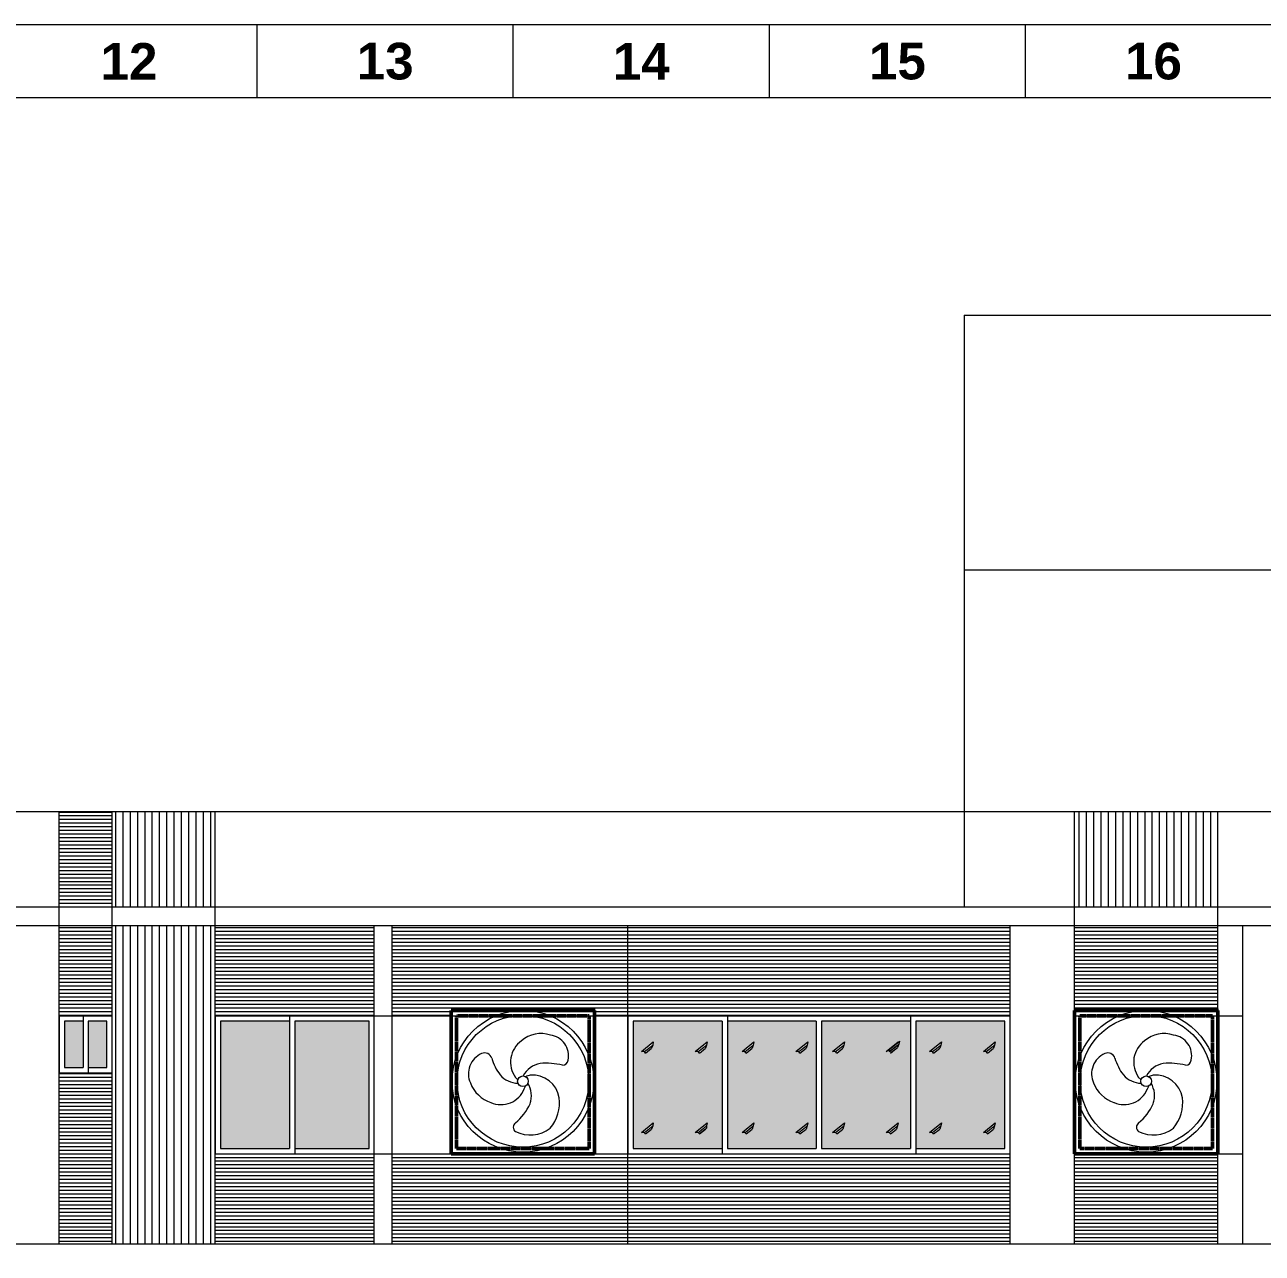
# Model space of a CAD drawing. Header units: inches. Extents: x -250485 to 735580, y -140410 to 288049.
# Drawn here: x 57502.2 to 57968.4, y 21823.1 to 22286 of the extents above; entities that cross this region are included whole.
import ezdxf

# ---------------------------------------------------------------- set-up
doc = ezdxf.new("R2010")
doc.units = ezdxf.units.IN
doc.header["$MEASUREMENT"] = 0
doc.linetypes.add('BORDER2', pattern=[0.875, 0.25, -0.125, 0.25, -0.125, 0, -0.125])
for name, color, linetype, lineweight in [('DIM_WORKING', 7, 'Continuous', 0), ('FIX', 251, 'Continuous', 0), ('Inline', 7, 'Continuous', 0), ('Layer1', 134, 'Continuous', 0), ('MAN', 215, 'Continuous', 0), ('Outline', 7, 'Continuous', 0), ('Rack', 160, 'BORDER2', 0), ('Scale', 7, 'Continuous', 0), ('Scale_Text', 7, 'Continuous', 0), ('St_Rod-Dim', 190, 'Continuous', 0), ('Titelblk', 7, 'Continuous', 25), ('TITLE', 7, 'Continuous', 20), ('Win', 5, 'Continuous', 0), ('window', 140, 'Continuous', 0)]:
    doc.layers.add(name, color=color, linetype=linetype, lineweight=lineweight)
doc.styles.get("Standard").update_dxf_attribs({"font": 'arialbd.ttf', "height": 24})
pattern_1 = [(270, (46652.024, 24522.1427), (2.75, -7e-16), [])]

# ---------------------------------------------------------------- blocks, each defined once
blk = doc.blocks.new('g8')
at = {"layer": 'Rack', "lineweight": 50}
for p, q in [((-2237.15, -159.93), (-2182.83, -159.93)), ((-2183.15, -159.93), (-2237.15, -159.93)), ((-2237.15, -159.93), (-2237.15, -213.93)), ((-2237.15, -159.93), (-2183.15, -159.93)), ((-2237.15, -213.93), (-2237.15, -159.93)), ((-2185.15, -161.93), (-2235.15, -161.93)), ((-2235.15, -161.93), (-2235.15, -211.93)), ((-2185.15, -211.93), (-2185.15, -161.93)), ((-2183.15, -213.93), (-2183.15, -159.93)), ((-2183.15, -159.93), (-2183.15, -213.93)), ((-2237.15, -213.93), (-2183.15, -213.93)), ((-2183.15, -213.93), (-2237.15, -213.93)), ((-2235.15, -211.93), (-2185.15, -211.93))]:
    blk.add_line(p, q, dxfattribs=at)
at = {"layer": 'St_Rod-Dim'}
blk.add_circle((-2210.15, -186.63), 2.02, dxfattribs=at)
for centre, radius, start, end in [((-2205.02, -179.42), 9.83, 125.4573, 215.8641), ((-2203.43, -179.61), 10.97, 70.7391, 131.6508), ((-2200.81, -177.04), 7.85, 348.2059, 82.7337), ((-2222.33, -183.81), 8.37, 113.8965, 204.4167), ((-2224.59, -178.77), 2.84, 17.3144, 113.2837), ((-2204.7, -173.24), 17.81, 195.2348, 218.034), ((-2202.02, -188.79), 9.06, 100.7485, 152.5432), ((-2201.62, -205.54), 25.74, 75.7203, 94.6558), ((-2195.41, -178.28), 2.32, 273.6175, 350.812), ((-2211.86, -178.3), 9.06, 220.7485, 268.9735), ((-2223.6, -197.06), 15.93, 43.6993, 48.22), ((-2206.3, -190.13), 5.87, 101.2698, 117.9225), ((-2206.54, -194.55), 10.22, 9.7352, 95.063), ((-2218.33, -182.76), 12.47, 201.2148, 251.6296), ((-2218.4, -186.05), 9.37, 245.7129, 338.3531), ((-2213.52, -187.08), 4.53, 327.6772, 343.0738), ((-2216.03, -192.07), 9.06, 340.7485, 31.1918), ((-2225.17, -187.27), 19.34, 309.0599, 336.2334), ((-2211.55, -194.62), 15.19, 320.2443, 6.8013), ((-2211.73, -203.94), 2.07, 127.2768, 232.9032), ((-2207.47, -194.06), 12.78, 244.4787, 306.4705)]:
    blk.add_arc(centre, radius, start, end, dxfattribs=at)
at = {"layer": 'Win'}
for radius in [26.7, 24.85]:
    blk.add_circle((-2210.15, -186.63), radius, dxfattribs=at)
blk = doc.blocks.new('PAGE')
at = {"layer": 'Inline', "color": 252, "lineweight": 15}
blk.add_lwpolyline([(178051640.63, 22656441.11), (178051640.63, 22657235.79), (178050505.36, 22657235.79), (178050505.36, 22656441.11)], close=True, dxfattribs=at)
at = {"layer": 'Outline', "color": 252, "lineweight": 15}
blk.add_line((178051662.57, 22657252.66), (178050483.42, 22657252.66), dxfattribs=at)
at = {"layer": 'Scale', "color": 252, "lineweight": 9}
for p, q in [((178051190.99, 22657235.79), (178051190.99, 22657252.66)), ((178051249.99, 22657235.79), (178051249.99, 22657252.66)), ((178051308.99, 22657235.79), (178051308.99, 22657252.66)), ((178051367.98, 22657235.79), (178051367.98, 22657252.66))]:
    blk.add_line(p, q, dxfattribs=at)
at = {"layer": 'Scale_Text', "color": 252, "lineweight": 13, "char_height": 8.435, "width": 2.5102, "attachment_point": 5}
for s, insert in [('13', (178051220.49, 22657244.22)), ('16', (178051397.48, 22657244.22)), ('12', (178051161.49, 22657244.22)), ('14', (178051279.49, 22657244.22)), ('15', (178051338.49, 22657244.22))]:
    blk.add_mtext(s, dxfattribs=dict(at, insert=insert))
blk = doc.blocks.new('Title')
at = {"layer": 'Titelblk', "color": 3, "linetype": 'Continuous', "lineweight": 0, "xscale": 3.014611567961765, "yscale": 3.014611567959946, "zscale": 3.014611567966516}
blk.add_blockref('PAGE', (-536855255.83, -68388223.96), dxfattribs=at)

msp = doc.modelspace()

# ---------------------------------------------------------------- hatches: boundary and pattern name
at = {"layer": 'DIM_WORKING', "ltscale": 30}
h = msp.add_hatch(color=256, dxfattribs=at)
h.set_gradient(color1=(191, 203, 212), one_color=1, tint=1, name='CURVED')
h.paths.add_polyline_path([(57524.17, 21910.64), (57517.17, 21910.64), (57517.17, 21893.15), (57524.17, 21893.15)])
h.paths.add_polyline_path([(57533.17, 21910.64), (57526.17, 21910.64), (57526.17, 21893.15), (57533.17, 21893.15)])
h = msp.add_hatch(color=256, dxfattribs=at)
h.set_gradient(color1=(191, 203, 212), one_color=1, tint=1, name='CURVED')
h.paths.add_polyline_path([(57631.92, 21910.64), (57603.92, 21910.64), (57603.92, 21862.64), (57631.92, 21862.64)])
h.paths.add_polyline_path([(57601.92, 21910.64), (57575.92, 21910.64), (57575.92, 21862.64), (57601.92, 21862.64)])
h = msp.add_hatch(color=256, dxfattribs=at)
h.set_gradient(color1=(191, 203, 212), one_color=1, tint=1, name='CURVED')
h.paths.add_polyline_path([(57764.92, 21910.64), (57731.42, 21910.64), (57731.42, 21862.64), (57764.92, 21862.64)])
h.paths.add_polyline_path([(57754.82, 21899.1), (57759.3, 21902.76), (57759.06, 21901.59), (57758.66, 21900.36), (57756.37, 21898.55), (57755.92, 21899.12)], flags=16)
h.paths.add_polyline_path([(57738.39, 21900.36), (57736.1, 21898.55), (57735.66, 21899.12), (57734.55, 21899.1), (57739.03, 21902.76), (57738.79, 21901.59)], flags=16)
h.paths.add_polyline_path([(57759.3, 21872.31), (57759.06, 21871.14), (57759.06, 21870.23), (57758.66, 21869.92), (57756.37, 21868.11), (57755.93, 21868.68), (57754.85, 21868.68)], flags=16)
h.paths.add_polyline_path([(57739.03, 21872.31), (57738.79, 21871.14), (57738.39, 21869.92), (57736.1, 21868.11), (57735.66, 21868.68), (57734.55, 21868.65)], flags=16)
h.paths.add_polyline_path([(57766.92, 21862.64), (57800.42, 21862.64), (57800.42, 21910.64), (57766.92, 21910.64)])
h.paths.add_polyline_path([(57774.01, 21898.55), (57773.57, 21899.12), (57772.46, 21899.1), (57776.95, 21902.76), (57776.7, 21901.59), (57776.31, 21900.36)], flags=16)
h.paths.add_polyline_path([(57776.95, 21872.31), (57776.7, 21871.14), (57776.31, 21869.92), (57774.01, 21868.11), (57773.57, 21868.68), (57772.46, 21868.65)], flags=16)
h.paths.add_polyline_path([(57792.73, 21899.1), (57797.21, 21902.76), (57796.97, 21901.59), (57796.57, 21900.36), (57794.28, 21898.55), (57793.84, 21899.12)], flags=16)
h.paths.add_polyline_path([(57792.73, 21868.65), (57797.21, 21872.31), (57796.97, 21871.14), (57796.57, 21869.92), (57794.28, 21868.11), (57793.84, 21868.68)], flags=16)
h.paths.add_polyline_path([(57802.42, 21862.64), (57835.92, 21862.64), (57835.92, 21910.64), (57802.42, 21910.64)])
h.paths.add_polyline_path([(57811.04, 21872.31), (57810.8, 21871.14), (57810.4, 21869.92), (57808.11, 21868.11), (57807.66, 21868.68), (57806.55, 21868.65)], flags=16)
h.paths.add_polyline_path([(57808.11, 21898.55), (57807.66, 21899.12), (57806.55, 21899.1), (57811.04, 21902.76), (57810.8, 21901.59), (57810.4, 21900.36)], flags=16)
h.paths.add_polyline_path([(57831.08, 21900.69), (57828.78, 21898.89), (57828.37, 21898.55), (57830.67, 21900.36)], flags=16)
h.paths.add_polyline_path([(57826.82, 21868.65), (57831.31, 21872.31), (57831.06, 21871.14), (57830.67, 21869.92), (57828.37, 21868.11), (57827.93, 21868.68)], flags=16)
h.paths.add_polyline_path([(57871.42, 21910.64), (57837.92, 21910.64), (57837.92, 21862.64), (57871.42, 21862.64)])
h.paths.add_polyline_path([(57847.58, 21872.31), (57847.34, 21871.14), (57846.94, 21869.92), (57844.65, 21868.11), (57844.21, 21868.68), (57843.1, 21868.65)], flags=16)
h.paths.add_polyline_path([(57867.85, 21872.31), (57867.61, 21871.14), (57867.21, 21869.92), (57864.92, 21868.11), (57864.47, 21868.68), (57863.37, 21868.65)], flags=16)
h.paths.add_polyline_path([(57863.37, 21899.1), (57867.85, 21902.76), (57867.61, 21901.59), (57867.21, 21900.36), (57864.92, 21898.55), (57864.47, 21899.12)], flags=16)
h.paths.add_polyline_path([(57844.65, 21898.55), (57844.21, 21899.12), (57843.1, 21899.1), (57847.58, 21902.76), (57847.34, 21901.59), (57846.94, 21900.36)], flags=16)
at = {"layer": 'FIX', "ltscale": 30}
h = msp.add_hatch(dxfattribs=at)
h.set_pattern_fill('ANSI31', color=256, scale=11, angle=315, style=0)
h.set_pattern_definition([(0, (46652.0241, 24522.1427), (4e-16, 1.375), [])])
h.paths.add_polyline_path([(57535.17, 21989.64), (57515.17, 21989.64), (57515.17, 21953.64), (57535.17, 21953.64)])
h = msp.add_hatch(dxfattribs=at)
h.set_pattern_fill('ANSI31', color=256, scale=11, angle=315, style=0)
h.set_pattern_definition([(0, (48924.7229, 18512.5232), (4e-16, 1.375), [])])
h.paths.add_polyline_path([(57154.92, 21946.64), (57010.92, 21946.64), (57010.92, 21912.64), (57154.92, 21912.64)])
h.paths.add_polyline_path([(57154.92, 21860.64), (57010.92, 21860.64), (57010.92, 21826.64), (57154.92, 21826.64)])
h.paths.add_polyline_path([(56922.17, 21860.64), (56847.17, 21860.64), (56847.17, 21826.64), (56922.17, 21826.64)])
h.paths.add_polyline_path([(57394.42, 21946.64), (57250.42, 21946.64), (57250.42, 21912.64), (57394.42, 21912.64)])
h.paths.add_polyline_path([(57394.42, 21860.64), (57250.42, 21860.64), (57250.42, 21826.64), (57394.42, 21826.64)])
h.paths.add_polyline_path([(57535.17, 21946.64), (57515.17, 21946.64), (57515.17, 21912.64), (57535.17, 21912.64)])
h.paths.add_polyline_path([(57535.17, 21891.15), (57515.17, 21891.15), (57515.17, 21826.64), (57535.17, 21826.64)])
h.paths.add_polyline_path([(57633.92, 21946.64), (57573.92, 21946.64), (57573.92, 21912.64), (57633.92, 21912.64)])
h.paths.add_polyline_path([(57633.92, 21860.64), (57573.92, 21860.64), (57573.92, 21826.64), (57633.92, 21826.64)])
h.paths.add_polyline_path([(57729.42, 21946.64), (57640.67, 21946.64), (57640.67, 21912.64), (57662.92, 21912.64), (57662.92, 21914.64), (57716.92, 21914.64), (57716.92, 21912.64), (57729.42, 21912.64)])
h.paths.add_polyline_path([(57729.42, 21860.64), (57640.67, 21860.64), (57640.67, 21826.64), (57729.42, 21826.64)])
h.paths.add_polyline_path([(57873.42, 21860.64), (57729.42, 21860.64), (57729.42, 21826.64), (57873.42, 21826.64)])
h.paths.add_polyline_path([(57873.42, 21946.64), (57729.42, 21946.64), (57729.42, 21912.64), (57873.42, 21912.64)])
h.paths.add_polyline_path([(57951.71, 21946.64), (57897.71, 21946.64), (57897.71, 21914.64), (57951.71, 21914.64)])
h.paths.add_polyline_path([(57951.71, 21860.64), (57897.71, 21860.64), (57897.71, 21826.64), (57951.71, 21826.64)])
h.paths.add_polyline_path([(58103.92, 21860.64), (58063.92, 21860.64), (58023.92, 21860.64), (57983.92, 21860.64), (57983.92, 21826.64), (58103.92, 21826.64)])
h.paths.add_polyline_path([(58136.92, 21860.64), (58103.92, 21860.64), (58103.92, 21826.64), (58136.92, 21826.64)])
at = {"layer": 'MAN', "ltscale": 30}
h = msp.add_hatch(dxfattribs=at)
h.set_pattern_fill('ANSI31', color=256, scale=22, angle=225, style=0)
h.set_pattern_definition(pattern_1)
h.paths.add_polyline_path([(57535.17, 21953.64), (57573.92, 21953.64), (57573.92, 21989.64), (57535.17, 21989.64)])
h = msp.add_hatch(dxfattribs=at)
h.set_pattern_fill('ANSI31', color=256, scale=22, angle=225, style=0)
h.set_pattern_definition(pattern_1)
h.paths.add_polyline_path([(57897.71, 21953.64), (57951.71, 21953.64), (57951.71, 21989.64), (57897.71, 21989.64)])
h = msp.add_hatch(dxfattribs=at)
h.set_pattern_fill('ANSI31', color=256, scale=22, angle=225, style=0)
h.set_pattern_definition(pattern_1)
h.paths.add_polyline_path([(57573.92, 21946.64), (57535.17, 21946.64), (57535.17, 21826.64), (57573.92, 21826.64)])

# ---------------------------------------------------------------- linework, layer by layer
at = {"layer": 'DIM_WORKING', "ltscale": 30}
for p, q in [((57515.17, 21946.64), (57515.17, 21989.64)), ((57535.17, 21946.64), (57535.17, 21989.64)), ((57573.92, 21946.64), (57573.92, 21989.64)), ((57897.71, 21946.64), (57897.71, 21989.64)), ((57951.71, 21946.64), (57951.71, 21989.64))]:
    msp.add_line(p, q, dxfattribs=at)
for points in [[(57716.92, 21914.64), (57662.92, 21914.64), (57662.92, 21860.64), (57716.92, 21860.64)], [(57951.71, 21914.64), (57897.71, 21914.64), (57897.71, 21860.64), (57951.71, 21860.64)]]:
    msp.add_lwpolyline(points, close=True, dxfattribs=at)
at = {"layer": 'FIX', "ltscale": 30}
for p, q in [((57515.17, 21826.64), (57515.17, 21946.64)), ((57535.17, 21826.64), (57535.17, 21946.64)), ((57573.92, 21826.64), (57573.92, 21946.64)), ((57633.92, 21826.64), (57633.92, 21946.64)), ((57640.67, 21826.64), (57640.67, 21946.64)), ((57729.42, 21826.64), (57729.42, 21946.64)), ((57873.42, 21826.64), (57873.42, 21946.64)), ((57897.71, 21826.64), (57897.71, 21946.64)), ((57951.71, 21826.64), (57951.71, 21946.64)), ((57961.17, 21826.64), (57961.17, 21946.64))]:
    msp.add_line(p, q, dxfattribs=at)
for points in [[(57856.17, 22080.64), (58136.92, 22080.64)], [(56612.69, 21953.64), (58136.92, 21953.64)], [(57573.92, 21912.64), (57873.42, 21912.64)], [(57897.71, 21912.64), (57961.17, 21912.64)], [(57573.92, 21860.64), (57873.42, 21860.64)], [(57897.71, 21860.64), (57961.17, 21860.64)], [(56612.69, 21826.64), (58136.92, 21826.64)], [(56842.17, 21826.64), (58136.92, 21826.64)]]:
    msp.add_lwpolyline(points, dxfattribs=at)
at = {"layer": 'Layer1', "ltscale": 30}
for p, q in [((57856.17, 22176.64), (58136.92, 22176.64)), ((57856.17, 22176.64), (57856.17, 21953.64)), ((57856.17, 22080.64), (58136.92, 22080.64)), ((57734.55, 21899.1), (57739.03, 21902.76)), ((57735.66, 21899.12), (57734.55, 21899.1)), ((57736.1, 21898.55), (57735.66, 21899.12)), ((57735.67, 21899.12), (57738.79, 21901.59)), ((57736.1, 21898.55), (57738.39, 21900.36)), ((57738.79, 21901.59), (57738.39, 21900.36)), ((57739.03, 21902.76), (57738.79, 21901.59)), ((57754.82, 21899.1), (57759.3, 21902.76)), ((57754.82, 21899.1), (57759.3, 21902.76)), ((57755.92, 21899.12), (57754.82, 21899.1)), ((57756.37, 21898.55), (57755.92, 21899.12)), ((57755.93, 21899.12), (57759.06, 21901.59)), ((57755.93, 21899.12), (57759.06, 21901.59)), ((57756.37, 21898.55), (57758.66, 21900.36)), ((57756.37, 21898.55), (57758.66, 21900.36)), ((57759.06, 21901.59), (57758.66, 21900.36)), ((57759.3, 21902.76), (57759.06, 21901.59)), ((57772.46, 21899.1), (57776.95, 21902.76)), ((57772.46, 21899.1), (57776.95, 21902.76)), ((57773.57, 21899.12), (57772.46, 21899.1)), ((57774.01, 21898.55), (57773.57, 21899.12)), ((57773.58, 21899.12), (57776.7, 21901.59)), ((57773.58, 21899.12), (57776.7, 21901.59)), ((57774.01, 21898.55), (57776.31, 21900.36)), ((57774.01, 21898.55), (57776.31, 21900.36)), ((57776.7, 21901.59), (57776.31, 21900.36)), ((57776.95, 21902.76), (57776.7, 21901.59)), ((57792.73, 21899.1), (57797.21, 21902.76)), ((57792.73, 21899.1), (57797.21, 21902.76)), ((57793.84, 21899.12), (57792.73, 21899.1)), ((57793.84, 21899.12), (57796.97, 21901.59)), ((57793.84, 21899.12), (57796.97, 21901.59)), ((57794.28, 21898.55), (57793.84, 21899.12)), ((57794.28, 21898.55), (57796.57, 21900.36)), ((57794.28, 21898.55), (57796.57, 21900.36)), ((57796.97, 21901.59), (57796.57, 21900.36)), ((57797.21, 21902.76), (57796.97, 21901.59)), ((57806.55, 21899.1), (57811.04, 21902.76)), ((57806.55, 21899.1), (57811.04, 21902.76)), ((57807.66, 21899.12), (57806.55, 21899.1)), ((57808.11, 21898.55), (57807.66, 21899.12)), ((57807.67, 21899.12), (57810.8, 21901.59)), ((57807.67, 21899.12), (57810.8, 21901.59)), ((57808.11, 21898.55), (57810.4, 21900.36)), ((57808.11, 21898.55), (57810.4, 21900.36)), ((57810.8, 21901.59), (57810.4, 21900.36)), ((57811.04, 21902.76), (57810.8, 21901.59)), ((57826.82, 21899.1), (57831.31, 21902.76)), ((57827.23, 21899.43), (57831.72, 21903.09)), ((57828.34, 21899.45), (57827.23, 21899.43)), ((57827.94, 21899.12), (57831.06, 21901.59)), ((57828.78, 21898.89), (57828.34, 21899.45)), ((57828.35, 21899.46), (57831.47, 21901.92)), ((57828.37, 21898.55), (57830.67, 21900.36)), ((57828.78, 21898.89), (57831.08, 21900.69)), ((57831.47, 21901.92), (57831.08, 21900.69)), ((57831.72, 21903.09), (57831.47, 21901.92)), ((57843.1, 21899.1), (57847.58, 21902.76)), ((57843.1, 21899.1), (57847.58, 21902.76)), ((57844.21, 21899.12), (57843.1, 21899.1)), ((57844.21, 21899.12), (57847.34, 21901.59)), ((57844.21, 21899.12), (57847.34, 21901.59)), ((57844.65, 21898.55), (57844.21, 21899.12)), ((57844.65, 21898.55), (57846.94, 21900.36)), ((57844.65, 21898.55), (57846.94, 21900.36)), ((57847.34, 21901.59), (57846.94, 21900.36)), ((57847.58, 21902.76), (57847.34, 21901.59)), ((57863.37, 21899.1), (57867.85, 21902.76)), ((57863.37, 21899.1), (57867.85, 21902.76)), ((57864.47, 21899.12), (57863.37, 21899.1)), ((57864.92, 21898.55), (57864.47, 21899.12)), ((57864.48, 21899.12), (57867.61, 21901.59)), ((57864.48, 21899.12), (57867.61, 21901.59)), ((57864.92, 21898.55), (57867.21, 21900.36)), ((57864.92, 21898.55), (57867.21, 21900.36)), ((57867.61, 21901.59), (57867.21, 21900.36)), ((57867.85, 21902.76), (57867.61, 21901.59)), ((57734.55, 21868.65), (57739.03, 21872.31)), ((57734.55, 21868.65), (57739.03, 21872.31)), ((57735.67, 21868.68), (57738.79, 21871.14)), ((57735.67, 21868.68), (57738.79, 21871.14)), ((57738.79, 21871.14), (57738.39, 21869.92)), ((57739.03, 21872.31), (57738.79, 21871.14)), ((57754.82, 21868.65), (57759.3, 21872.31)), ((57755.93, 21868.68), (57759.06, 21871.14)), ((57759.3, 21872.31), (57759.06, 21871.14)), ((57759.06, 21871.14), (57759.06, 21870.23)), ((57772.46, 21868.65), (57776.95, 21872.31)), ((57772.46, 21868.65), (57776.95, 21872.31)), ((57773.58, 21868.68), (57776.7, 21871.14)), ((57773.58, 21868.68), (57776.7, 21871.14)), ((57776.7, 21871.14), (57776.31, 21869.92)), ((57776.95, 21872.31), (57776.7, 21871.14)), ((57792.73, 21868.65), (57797.21, 21872.31)), ((57792.73, 21868.65), (57797.21, 21872.31)), ((57793.84, 21868.68), (57796.97, 21871.14)), ((57793.84, 21868.68), (57796.97, 21871.14)), ((57796.97, 21871.14), (57796.57, 21869.92)), ((57797.21, 21872.31), (57796.97, 21871.14)), ((57806.55, 21868.65), (57811.04, 21872.31)), ((57806.55, 21868.65), (57811.04, 21872.31)), ((57807.67, 21868.68), (57810.8, 21871.14)), ((57807.67, 21868.68), (57810.8, 21871.14)), ((57810.8, 21871.14), (57810.4, 21869.92)), ((57811.04, 21872.31), (57810.8, 21871.14)), ((57826.82, 21868.65), (57831.31, 21872.31)), ((57826.82, 21868.65), (57831.31, 21872.31)), ((57827.94, 21868.68), (57831.06, 21871.14)), ((57827.94, 21868.68), (57831.06, 21871.14)), ((57831.06, 21871.14), (57830.67, 21869.92)), ((57831.31, 21872.31), (57831.06, 21871.14)), ((57843.1, 21868.65), (57847.58, 21872.31)), ((57843.1, 21868.65), (57847.58, 21872.31)), ((57844.21, 21868.68), (57847.34, 21871.14)), ((57844.21, 21868.68), (57847.34, 21871.14)), ((57847.34, 21871.14), (57846.94, 21869.92)), ((57847.58, 21872.31), (57847.34, 21871.14)), ((57863.37, 21868.65), (57867.85, 21872.31)), ((57863.37, 21868.65), (57867.85, 21872.31)), ((57864.48, 21868.68), (57867.61, 21871.14)), ((57864.48, 21868.68), (57867.61, 21871.14)), ((57867.61, 21871.14), (57867.21, 21869.92)), ((57867.85, 21872.31), (57867.61, 21871.14)), ((57735.66, 21868.68), (57734.55, 21868.65)), ((57736.1, 21868.11), (57735.66, 21868.68)), ((57736.1, 21868.11), (57738.39, 21869.92)), ((57736.1, 21868.11), (57738.39, 21869.92)), ((57755.93, 21868.68), (57754.82, 21868.68)), ((57756.37, 21868.11), (57755.93, 21868.68)), ((57756.37, 21868.11), (57758.66, 21869.92)), ((57758.66, 21869.92), (57756.37, 21868.11)), ((57759.06, 21870.23), (57758.66, 21869.92)), ((57773.57, 21868.68), (57772.46, 21868.65)), ((57774.01, 21868.11), (57773.57, 21868.68)), ((57774.01, 21868.11), (57776.31, 21869.92)), ((57774.01, 21868.11), (57776.31, 21869.92)), ((57793.84, 21868.68), (57792.73, 21868.65)), ((57794.28, 21868.11), (57793.84, 21868.68)), ((57794.28, 21868.11), (57796.57, 21869.92)), ((57794.28, 21868.11), (57796.57, 21869.92)), ((57807.66, 21868.68), (57806.55, 21868.65)), ((57808.11, 21868.11), (57807.66, 21868.68)), ((57808.11, 21868.11), (57810.4, 21869.92)), ((57808.11, 21868.11), (57810.4, 21869.92)), ((57827.93, 21868.68), (57826.82, 21868.65)), ((57828.37, 21868.11), (57827.93, 21868.68)), ((57828.37, 21868.11), (57830.67, 21869.92)), ((57828.37, 21868.11), (57830.67, 21869.92)), ((57844.21, 21868.68), (57843.1, 21868.65)), ((57844.65, 21868.11), (57844.21, 21868.68)), ((57844.65, 21868.11), (57846.94, 21869.92)), ((57844.65, 21868.11), (57846.94, 21869.92)), ((57864.47, 21868.68), (57863.37, 21868.65)), ((57864.92, 21868.11), (57864.47, 21868.68)), ((57864.92, 21868.11), (57867.21, 21869.92)), ((57864.92, 21868.11), (57867.21, 21869.92))]:
    msp.add_line(p, q, dxfattribs=at)
at = {"layer": 'MAN', "ltscale": 30}
msp.add_lwpolyline([(56842.17, 21989.64), (58136.92, 21989.64)], dxfattribs=at)
at = {"layer": 'Win', "ltscale": 30}
for points in [[(56842.17, 21953.64), (58136.92, 21953.64)], [(56842.17, 21946.64), (58136.92, 21946.64)], [(56842.17, 21826.64), (58136.92, 21826.64)]]:
    msp.add_lwpolyline(points, dxfattribs=at)
at = {"layer": 'window', "ltscale": 30}
for p, q in [((57524.17, 21912.64), (57524.17, 21893.15)), ((57526.17, 21910.64), (57526.17, 21891.15)), ((57601.92, 21912.64), (57601.92, 21862.64)), ((57603.92, 21910.64), (57603.92, 21860.64)), ((57764.92, 21910.64), (57764.92, 21860.64)), ((57766.92, 21912.64), (57766.92, 21862.64)), ((57800.42, 21910.64), (57800.42, 21862.64)), ((57802.42, 21910.64), (57802.42, 21862.64)), ((57835.92, 21912.64), (57835.92, 21862.64)), ((57837.92, 21910.64), (57837.92, 21860.64))]:
    msp.add_line(p, q, dxfattribs=at)
for points in [[(57515.17, 21912.64), (57535.17, 21912.64)], [(57524.17, 21910.64), (57517.17, 21910.64), (57517.17, 21893.15), (57524.17, 21893.15)], [(57526.17, 21893.15), (57533.17, 21893.15), (57533.17, 21910.64), (57526.17, 21910.64)], [(57601.92, 21910.64), (57575.92, 21910.64), (57575.92, 21862.64), (57601.92, 21862.64)], [(57603.92, 21862.64), (57631.92, 21862.64), (57631.92, 21910.64), (57603.92, 21910.64)], [(57764.92, 21910.64), (57731.42, 21910.64), (57731.42, 21862.64), (57764.92, 21862.64)], [(57800.42, 21910.64), (57766.92, 21910.64)], [(57835.92, 21910.64), (57802.42, 21910.64)], [(57837.92, 21862.64), (57871.42, 21862.64), (57871.42, 21910.64), (57837.92, 21910.64)], [(57766.92, 21862.64), (57800.42, 21862.64)], [(57802.42, 21862.64), (57835.92, 21862.64)]]:
    msp.add_lwpolyline(points, dxfattribs=at)
for points in [[(57535.17, 21912.64), (57515.17, 21912.64), (57515.17, 21891.15), (57535.17, 21891.15)], [(57633.92, 21912.64), (57573.92, 21912.64), (57573.92, 21860.64), (57633.92, 21860.64)], [(57873.42, 21912.64), (57729.42, 21912.64), (57729.42, 21860.64), (57873.42, 21860.64)]]:
    msp.add_lwpolyline(points, close=True, dxfattribs=at)

# ---------------------------------------------------------------- block references
at = {"layer": 'DIM_WORKING'}
for p in [(59900.07, 22074.56), (60134.85, 22074.56)]:
    msp.add_blockref('g8', p, dxfattribs=at)
at = {"layer": 'TITLE', "xscale": 0.5425392190591083, "yscale": 0.5425392190518323, "zscale": 0.5425392145730539}
msp.add_blockref('Title', (111884.79, 68623.22), dxfattribs=at)

doc.saveas('drawing.dxf')
